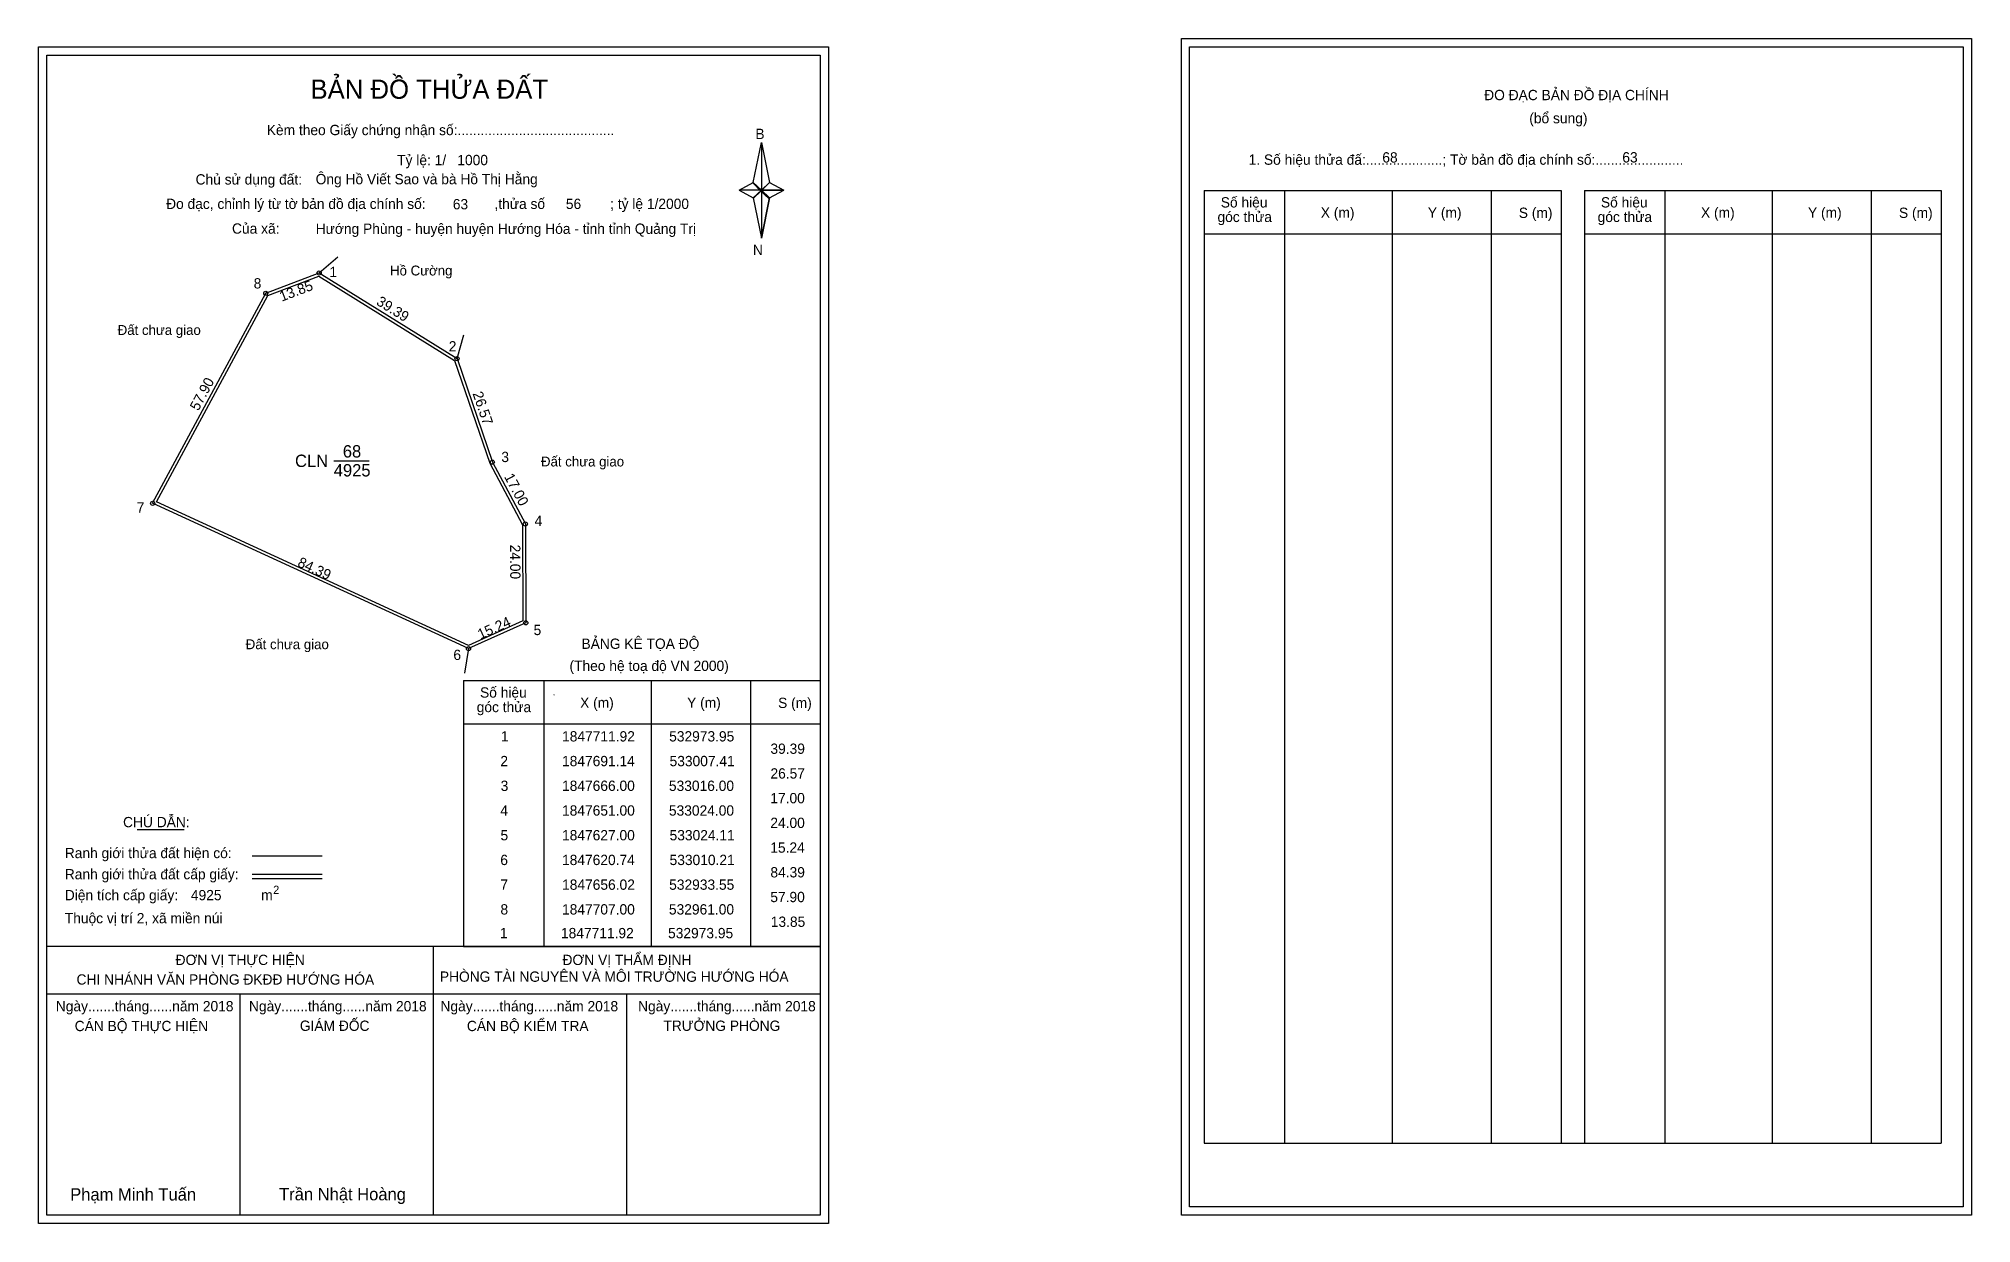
# Model space of a CAD drawing. Extents: x 532906 to 533375, y 1847481 to 1847769.
import ezdxf

# ---------------------------------------------------------------- set-up
doc = ezdxf.new("R2010")
doc.units = 0
for name, color, linetype in [('Level 1', 7, 'Continuous'), ('Level 10', 7, 'Continuous'), ('Level 11', 7, 'Continuous'), ('Level 13', 7, 'Continuous'), ('Level 27', 7, 'Continuous'), ('Level 3', 7, 'Continuous'), ('Level 36', 7, 'Continuous'), ('Level 49', 7, 'Continuous'), ('Level 53', 7, 'Continuous'), ('Level 55', 7, 'Continuous'), ('Level 6', 7, 'Continuous'), ('Level 63', 7, 'Continuous'), ('Level 9', 7, 'Continuous')]:
    doc.layers.add(name, color=color, linetype=linetype)

msp = doc.modelspace()

# ---------------------------------------------------------------- linework, layer by layer
at = {"layer": 'Level 1'}
for p, q in [((532907.89, 1847764.81), (532907.89, 1847764.81)), ((533185.21, 1847766.81), (533185.21, 1847766.81)), ((533079.31, 1847733.92), (533081.28, 1847743.56)), ((533081.28, 1847743.56), (533081.28, 1847732.04)), ((533081.28, 1847743.56), (533083.24, 1847733.92)), ((533075.86, 1847732.04), (533079.31, 1847733.92)), ((533079.31, 1847733.92), (533081.28, 1847732.04)), ((533081.13, 1847731.82), (533079.31, 1847733.7)), ((533081.28, 1847732.04), (533079.31, 1847730.2)), ((533081.13, 1847731.82), (533079.31, 1847729.98)), ((533079.31, 1847729.98), (533081.13, 1847731.82)), ((533079.31, 1847730.2), (533081.28, 1847720.34)), ((533083.1, 1847733.7), (533081.13, 1847731.82)), ((533081.13, 1847731.82), (533083.1, 1847733.7)), ((533083.1, 1847729.98), (533081.13, 1847731.82)), ((533083.24, 1847733.92), (533081.28, 1847732.04)), ((533081.28, 1847732.04), (533081.28, 1847720.34)), ((533081.28, 1847732.04), (533086.69, 1847732.04)), ((533081.28, 1847732.04), (533083.24, 1847730.2)), ((533083.24, 1847730.2), (533081.28, 1847720.34)), ((533083.24, 1847730.2), (533086.69, 1847732.04)), ((533188.74, 1847731.95), (533275.34, 1847731.95)), ((533208.33, 1847500.69), (533208.33, 1847731.95)), ((533234.4, 1847500.69), (533234.4, 1847731.95)), ((533258.38, 1847731.95), (533258.38, 1847500.69)), ((533275.34, 1847731.95), (533275.34, 1847500.69)), ((533281, 1847731.95), (533367.6, 1847731.95)), ((533300.59, 1847500.69), (533300.59, 1847731.95)), ((533326.66, 1847500.69), (533326.66, 1847731.95)), ((533350.64, 1847731.95), (533350.64, 1847500.69)), ((533367.6, 1847731.95), (533367.6, 1847500.69)), ((533188.74, 1847721.42), (533275.34, 1847721.42)), ((533281, 1847721.42), (533367.6, 1847721.42)), ((533008.98, 1847612.98), (533095.58, 1847612.98)), ((533028.57, 1847548.45), (533028.57, 1847612.98)), ((533054.64, 1847548.45), (533054.64, 1847612.98)), ((533078.62, 1847612.98), (533078.62, 1847548.45)), ((533008.98, 1847602.45), (533095.58, 1847602.45)), ((532929.8, 1847576.87), (532941.21, 1847576.87)), ((532957.67, 1847570.47), (532974.68, 1847570.47)), ((532957.67, 1847566.02), (532974.68, 1847566.02)), ((532957.67, 1847564.92), (532974.68, 1847564.92)), ((533014.71, 1847548.45), (532907.88, 1847548.45)), ((533095.58, 1847548.45), (532990.74, 1847548.45)), ((533001.73, 1847483.23), (533001.73, 1847548.45)), ((533008.98, 1847548.45), (533095.58, 1847548.45)), ((533095.58, 1847536.9), (532907.88, 1847536.9)), ((532954.81, 1847483.23), (532954.81, 1847536.9)), ((533048.66, 1847483.23), (533048.66, 1847536.9)), ((533188.74, 1847500.69), (533367.6, 1847500.69)), ((533095.58, 1847483.23), (533095.58, 1847483.23)), ((533372.91, 1847485.23), (533372.91, 1847485.23))]:
    msp.add_line(p, q, dxfattribs=at)
for points in [[(533079.31, 1847733.92), (533081.28, 1847743.56), (533081.28, 1847732.04)], [(533075.86, 1847732.04), (533079.31, 1847730.2), (533081.28, 1847732.04)], [(533081.28, 1847732.04), (533083.24, 1847733.92), (533086.69, 1847732.04)], [(533081.28, 1847732.04), (533081.28, 1847720.34), (533083.24, 1847730.2)]]:
    msp.add_lwpolyline(points, close=True, dxfattribs=at)
at = {"layer": 'Level 10'}
msp.add_line((533024.11, 1847627), (533010.21, 1847620.74), dxfattribs=at)
for points in [[(533024.11, 1847627), (533010.21, 1847620.74), (532933.55, 1847656.02), (532961, 1847707), (532973.95, 1847711.92), (533007.41, 1847691.14), (533016, 1847666), (533024, 1847651)], [(533023.41, 1847627.45), (533010.21, 1847621.51), (532934.52, 1847656.34), (532961.49, 1847706.44), (532973.87, 1847711.14), (533006.83, 1847690.68), (533015.36, 1847665.72), (533023.3, 1847650.82)]]:
    msp.add_lwpolyline(points, close=True, dxfattribs=at)
at = {"layer": 'Level 11'}
for centre in [(532973.95, 1847711.92), (532961, 1847707), (533007.41, 1847691.14), (533016, 1847666), (532933.55, 1847656.02), (533024, 1847651), (533024.11, 1847627), (533024.11, 1847627), (533010.21, 1847620.74)]:
    msp.add_circle(centre, 0.5, dxfattribs=at)
at = {"layer": 'Level 27'}
for p, q in [((532973.95, 1847711.92), (532978.47, 1847715.87)), ((533007.41, 1847691.14), (533009.05, 1847696.91)), ((533010.21, 1847620.74), (533009.26, 1847614.82))]:
    msp.add_line(p, q, dxfattribs=at)
at = {"layer": 'Level 3'}
for p, q in [((533188.74, 1847731.95), (533188.74, 1847500.69)), ((533281, 1847731.95), (533281, 1847500.69)), ((533008.98, 1847612.98), (533008.98, 1847548.45))]:
    msp.add_line(p, q, dxfattribs=at)
at = {"layer": 'Level 63'}
for points in [[(533183.21, 1847768.81), (533374.91, 1847768.81), (533374.91, 1847483.23), (533183.21, 1847483.23)], [(532905.88, 1847766.81), (533097.58, 1847766.81), (533097.58, 1847481.23), (532905.88, 1847481.23)], [(532907.88, 1847764.81), (533095.58, 1847764.81), (533095.58, 1847483.23), (532907.88, 1847483.23)], [(533185.21, 1847766.81), (533372.91, 1847766.81), (533372.91, 1847485.23), (533185.21, 1847485.23)]]:
    msp.add_lwpolyline(points, close=True, dxfattribs=at)
at = {"layer": 'Level 9'}
msp.add_line((532977.49, 1847666.33), (532986.08, 1847666.33), dxfattribs=at)

# ---------------------------------------------------------------- texts
at = {"layer": 'Level 1'}
for s, height, p in [('BẢN ĐỒ THỬA ĐẤT', 4.6657, (532971.85, 1847754.21)), ('ĐO ĐẠC BẢN ĐỒ ĐỊA CHÍNH', 2.5, (533256.69, 1847753.87)), ('(bổ sung)', 2.5, (533267.63, 1847748.25)), ('Kèm theo Giấy chứng nhận số:.........................................', 2.5, (532961.24, 1847745.38)), ('B', 2.5, (533079.82, 1847744.44)), ('1. Số hiệu thửa đấ:....................; Tờ bản đồ địa chính số:.......................', 2.5, (533199.52, 1847738.19)), ('Chủ sử dụng đất:', 2.5, (532943.97, 1847733.39)), ('Đo đạc, chỉnh lý từ tờ bản đồ địa chính số:                  ,thửa số                 ; tỷ lệ 1/2000', 2.5, (532936.82, 1847727.46)), ('Số hiệu', 2.5, (533192.76, 1847727.82)), ('Số hiệu', 2.5, (533285.02, 1847727.82)), ('góc thửa', 2.5, (533191.97, 1847724.29)), ('X (m)', 2.5, (533217.04, 1847725.34)), ('Y (m)', 2.5, (533243.02, 1847725.34)), ('S (m)', 2.5, (533265.09, 1847725.29)), ('góc thửa', 2.5, (533284.22, 1847724.29)), ('X (m)', 2.5, (533309.3, 1847725.34)), ('Y (m)', 2.5, (533335.27, 1847725.34)), ('S (m)', 2.5, (533357.35, 1847725.29)), ('Của xã:', 2.5, (532952.81, 1847721.46)), ('N', 2.5, (533079.22, 1847716.27)), ('BẢNG KÊ TỌA ĐỘ', 2.5, (533037.62, 1847620.68)), ('(Theo hệ toạ độ VN 2000)', 2.5, (533034.71, 1847615.32)), ('Số hiệu', 2.5, (533013, 1847608.85)), ('X (m)', 2.5, (533037.28, 1847606.37)), ('Y (m)', 2.5, (533063.25, 1847606.37)), ('S (m)', 2.5, (533085.33, 1847606.32)), ('góc thửa', 2.5, (533012.2, 1847605.32)), ('CHÚ DẪN:', 2.5, (532926.37, 1847577.38)), ('Ranh giới thửa đất hiện có:', 2.5, (532912.23, 1847569.88)), ('Ranh giới thửa đất cấp giấy:', 2.5, (532912.23, 1847564.74)), ('Diện tích cấp giấy:', 2.5, (532912.23, 1847559.66)), ('m', 2.5, (532959.89, 1847559.68)), ('2', 2, (532962.79, 1847561.19)), ('Thuộc vị trí 2, xã miền núi', 2.5, (532912.23, 1847554.06)), ('ĐƠN VỊ THẨM ĐỊNH', 2.5, (533033.02, 1847543.94)), ('ĐƠN VỊ THỰC HIỆN', 2.5, (532939.12, 1847543.94)), ('PHÒNG TÀI NGUYÊN VÀ MÔI TRƯỜNG HƯỚNG HÓA', 2.5, (533003.25, 1847539.87)), ('CHI NHÁNH VĂN PHÒNG ĐKĐĐ HƯỚNG HÓA', 2.5, (532915.08, 1847539.18)), ('Ngày.......tháng......năm 2018', 2.5, (532910.05, 1847532.7)), ('Ngày.......tháng......năm 2018', 2.5, (532956.93, 1847532.7)), ('Ngày.......tháng......năm 2018', 2.5, (533003.4, 1847532.7)), ('Ngày.......tháng......năm 2018', 2.5, (533051.36, 1847532.7)), ('CÁN BỘ THỰC HIỆN', 2.5, (532914.63, 1847527.89)), ('GIÁM ĐỐC', 2.5, (532969.27, 1847527.95)), ('CÁN BỘ KIỂM TRA', 2.5, (533009.81, 1847527.89)), ('TRƯỞNG PHÒNG', 2.5, (533057.5, 1847527.95)), ('Phạm Minh Tuấn', 3, (532913.54, 1847486.77)), ('Trần Nhật Hoàng', 3, (532964.24, 1847486.82))]:
    msp.add_text(s, height=height, dxfattribs=at).set_placement(p)
at = {"layer": 'Level 11'}
msp.add_text('Tỷ lệ: 1/', height=2.5, dxfattribs=at).set_placement((532992.89, 1847738.07))
at = {"layer": 'Level 13'}
for s, p in [('68', (532979.7, 1847667.13)), ('CLN', (532968.1, 1847664.83)), ('4925', (532977.5, 1847662.53))]:
    msp.add_text(s, height=3, dxfattribs=at).set_placement(p)
at = {"layer": 'Level 36'}
for s, p in [('Hồ Cường', (532991.16, 1847711.32)), ('Đất chưa giao', (532925.07, 1847696.88)), ('Đất chưa giao', (533027.79, 1847664.96)), ('Đất chưa giao', (532956.14, 1847620.6))]:
    msp.add_text(s, height=2.4, dxfattribs=at).set_placement(p)
at = {"layer": 'Level 49'}
for s, rotation, p in [('13.85', 20.8029, (532964.88, 1847704.94)), ('39.39', 328.1581, (532987.64, 1847704.36)), ('57.90', 61.6999, (532944.63, 1847678.29)), ('26.57', 288.8646, (533011.15, 1847682.68)), ('17.00', 298.0725, (533018.78, 1847662.48)), ('24.00', 270.2626, (533020.29, 1847645.97)), ('84.39', 335.2875, (532968.51, 1847640.81)), ('15.24', 24.2449, (533013.1, 1847622.92))]:
    msp.add_text(s, height=2.5, rotation=rotation, dxfattribs=at).set_placement(p)
at = {"layer": 'Level 53'}
for s, p in [('1', (533018.08, 1847598.2)), ('1847711.92', (533032.91, 1847598.2)), ('532973.95', (533058.9, 1847598.2)), ('2', (533017.93, 1847592.2)), ('1847691.14', (533032.9, 1847592.2)), ('533007.41', (533059, 1847592.2)), ('39.39', (533083.47, 1847595.2)), ('26.57', (533083.48, 1847589.2)), ('3', (533018.01, 1847586.2)), ('1847666.00', (533032.9, 1847586.2)), ('533016.00', (533058.84, 1847586.2)), ('17.00', (533083.45, 1847583.2)), ('4', (533017.92, 1847580.2)), ('1847651.00', (533032.9, 1847580.2)), ('533024.00', (533058.84, 1847580.2)), ('5', (533017.97, 1847574.2)), ('1847627.00', (533032.9, 1847574.2)), ('533024.11', (533059, 1847574.2)), ('24.00', (533083.45, 1847577.2)), ('6', (533017.92, 1847568.2)), ('1847620.74', (533032.9, 1847568.2)), ('533010.21', (533059, 1847568.2)), ('15.24', (533083.44, 1847571.2)), ('84.39', (533083.47, 1847565.2)), ('7', (533017.93, 1847562.2)), ('1847656.02', (533032.91, 1847562.2)), ('532933.55', (533058.9, 1847562.2)), ('57.90', (533083.45, 1847559.2)), ('8', (533017.96, 1847556.2)), ('1847707.00', (533032.9, 1847556.2)), ('532961.00', (533058.84, 1847556.2)), ('1', (533017.81, 1847550.44)), ('1847711.92', (533032.64, 1847550.44)), ('532973.95', (533058.63, 1847550.44)), ('13.85', (533083.56, 1847553.2))]:
    msp.add_text(s, height=2.5, dxfattribs=at).set_placement(p)
at = {"layer": 'Level 55'}
for s, height, p in [('1', 0.4, (532973.84, 1847711.92)), ('0', 0.11, (532973.91, 1847711.81)), ('0', 0.11, (532973.91, 1847711.81)), ('0', 0.11, (532973.91, 1847711.81)), ('0', 0.11, (532973.91, 1847711.81)), ('8', 0.4, (532960.87, 1847707)), ('0', 0.11, (532960.96, 1847706.89)), ('0', 0.11, (532960.96, 1847706.89)), ('2', 0.4, (533007.27, 1847691.14)), ('0', 0.11, (533007.37, 1847691.03)), ('0', 0.11, (533007.37, 1847691.03)), ('0', 0.11, (533007.37, 1847691.03)), ('3', 0.4, (533015.88, 1847666)), ('0', 0.11, (533015.96, 1847665.89)), ('7', 0.4, (532933.42, 1847656.02)), ('0', 0.11, (532933.51, 1847655.91)), ('0', 0.11, (532933.51, 1847655.91)), ('4', 0.4, (533023.86, 1847651)), ('0', 0.11, (533023.96, 1847650.89)), ('5', 0.4, (533023.98, 1847627)), ('0', 0.11, (533024.07, 1847626.89)), ('6', 0.4, (533030.83, 1847609.35)), ('0', 0.11, (533030.93, 1847609.24)), ('0', 0.11, (533030.93, 1847609.24)), ('0', 0.11, (533030.93, 1847609.24))]:
    msp.add_text(s, height=height, dxfattribs=at).set_placement(p)
at = {"layer": 'Level 6'}
for s, p in [('1000', (533007.49, 1847738.09)), ('68', (533231.97, 1847738.73)), ('63', (533290.21, 1847738.75)), ('Ông Hồ Viết Sao và bà Hồ Thị Hằng', (532973.11, 1847733.46)), ('63', (533006.39, 1847727.37)), ('56', (533033.83, 1847727.45)), ('Hướng Phùng - huyện huyện Hướng Hóa - tỉnh tỉnh Quảng Trị', (532973.12, 1847721.42)), ('4925', (532942.83, 1847559.66))]:
    msp.add_text(s, height=2.5, dxfattribs=at).set_placement(p)
at = {"layer": 'Level 9'}
for s, p in [('1', (532976.44, 1847710.93)), ('8', (532958.07, 1847708.16)), ('2', (533005.41, 1847692.87)), ('3', (533018.17, 1847666.02)), ('7', (532929.67, 1847653.75)), ('4', (533026.24, 1847650.53)), ('5', (533026, 1847624.02)), ('6', (533006.53, 1847617.98))]:
    msp.add_text(s, height=2.5, dxfattribs=at).set_placement(p)

doc.saveas('drawing.dxf')
